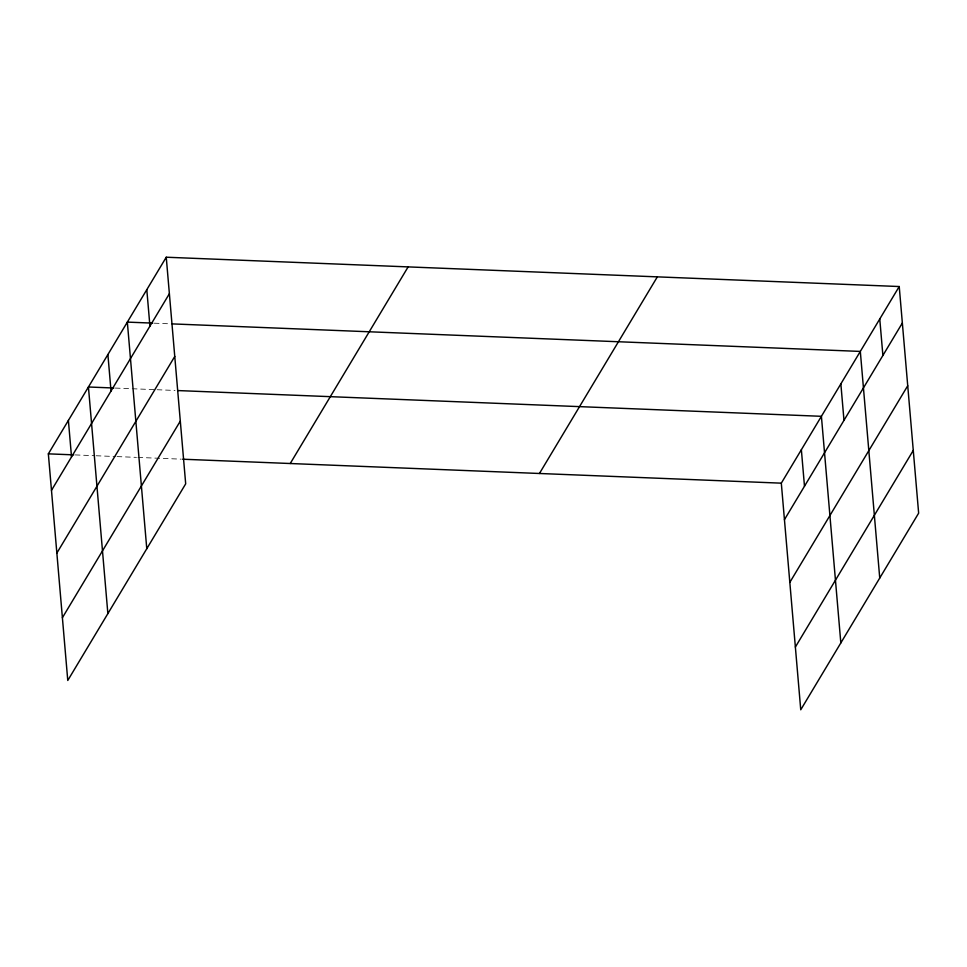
<?xml version="1.0" encoding="UTF-8"?>
<svg xmlns="http://www.w3.org/2000/svg" width="967" height="967" viewBox="0 0 967 967"><rect width="100%" height="100%" fill="white"/><g stroke="black" fill="none" stroke-linecap="round" stroke-linejoin="round"><path stroke-width="0.73" stroke-dasharray="4.83 3.63" d="M154.224 323.183L170.651 323.836M115.315 388.069L155.627 389.677M157.125 389.737L175.039 390.45M75.221 454.913L94.633 455.699M96.132 455.759L115.544 456.533M117.031 456.593L136.444 457.367M137.93 457.427L181.24 459.156"/><path stroke-width="1.45" d="M166.251 257.222L185.688 483.838L67.775 680.466L48.35 453.849L166.251 257.222L899.225 286.534L918.65 513.151L800.749 709.778L781.312 483.162L899.225 286.534M51.481 490.329L169.382 293.702M56.86 553.076L174.761 356.448M62.396 617.72L180.309 421.092M290.233 463.519L408.134 266.892M539.441 473.492L657.342 276.864M784.442 519.654L902.344 323.026M789.821 582.388L907.723 385.773M795.37 647.044L913.271 450.417M152.726 323.123L127.342 322.108L146.779 548.724M172.138 323.897L860.316 351.42L879.74 578.048M113.816 388.009L88.432 386.993L107.869 613.61M178.025 390.571L821.406 416.306L840.831 642.934M48.35 453.849L73.734 454.865M182.727 459.216L781.312 483.162M879.765 318.977L882.895 355.469M840.855 383.863L843.986 420.355M801.365 449.74L804.484 486.22M146.803 289.665L149.933 326.145M107.893 354.551L111.024 391.031M68.391 420.415L71.522 456.907"/></g></svg>
